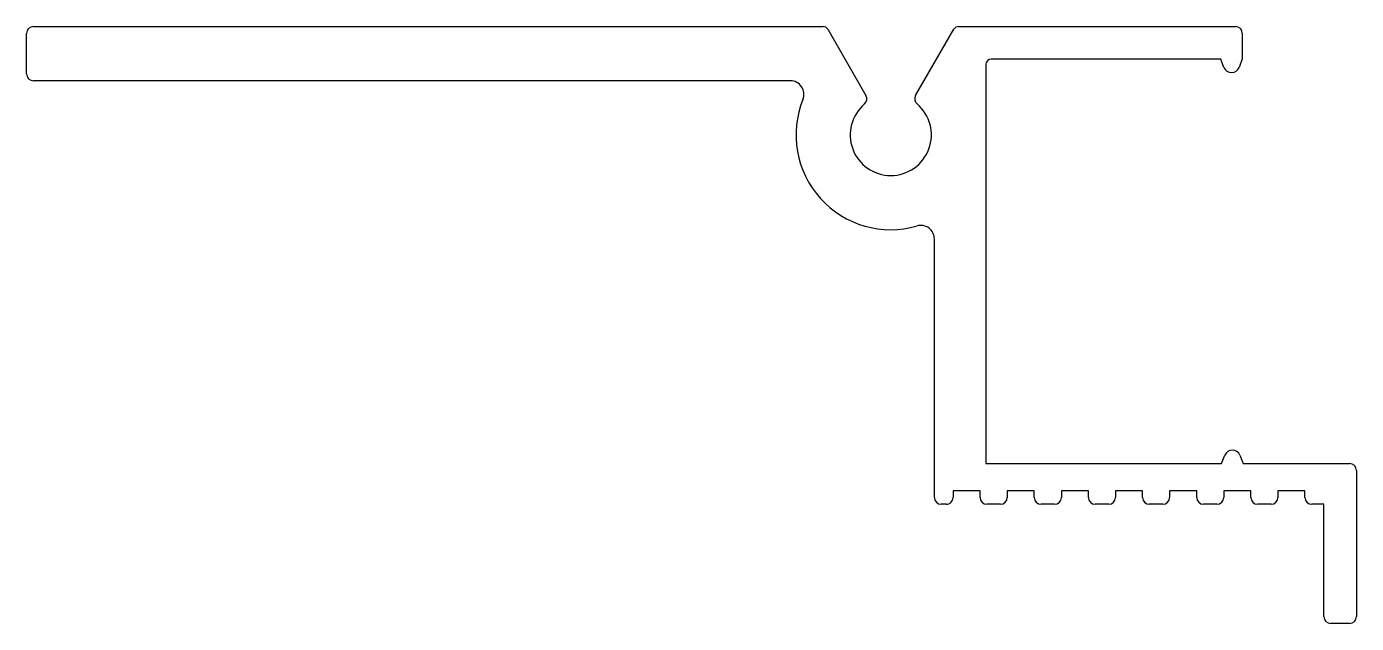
# Model space of a CAD drawing. Extents: x 2505.9 to 2555, y 1308 to 1330.
import ezdxf

# ---------------------------------------------------------------- set-up
doc = ezdxf.new("R2010")
doc.units = 0
doc.layers.get('0').update_dxf_attribs({"linetype": 'CONTINUOUS'})

msp = doc.modelspace()

# ---------------------------------------------------------------- linework, layer by layer
for p, q in [((2506.143, 1330.038), (2535.316, 1330.038)), ((2535.489, 1329.938), (2536.9, 1327.495)), ((2538.736, 1327.495), (2540.147, 1329.938)), ((2540.32, 1330.038), (2550.554, 1330.038)), ((2505.893, 1328.288), (2505.893, 1329.788)), ((2550.804, 1329.788), (2550.804, 1328.848)), ((2550.008, 1328.838), (2541.529, 1328.838)), ((2550.126, 1328.53), (2550.008, 1328.838)), ((2550.804, 1328.848), (2550.687, 1328.533)), ((2541.329, 1328.638), (2541.329, 1313.898)), ((2534.11, 1328.038), (2506.143, 1328.038)), ((2539.429, 1312.648), (2539.429, 1322.195)), ((2550.038, 1313.898), (2550.156, 1314.205)), ((2550.716, 1314.205), (2550.834, 1313.898)), ((2541.329, 1313.898), (2550.038, 1313.898)), ((2550.834, 1313.898), (2554.768, 1313.898)), ((2555.018, 1313.648), (2555.018, 1308.248)), ((2540.118, 1312.898), (2540.118, 1312.648)), ((2541.118, 1312.898), (2540.118, 1312.898)), ((2541.118, 1312.648), (2541.118, 1312.898)), ((2542.118, 1312.898), (2542.118, 1312.648)), ((2543.118, 1312.898), (2542.118, 1312.898)), ((2543.118, 1312.648), (2543.118, 1312.898)), ((2544.118, 1312.898), (2544.118, 1312.648)), ((2545.118, 1312.898), (2544.118, 1312.898)), ((2545.118, 1312.648), (2545.118, 1312.898)), ((2546.118, 1312.898), (2546.118, 1312.648)), ((2547.118, 1312.898), (2546.118, 1312.898)), ((2547.118, 1312.648), (2547.118, 1312.898)), ((2548.118, 1312.898), (2548.118, 1312.648)), ((2549.118, 1312.898), (2548.118, 1312.898)), ((2549.118, 1312.648), (2549.118, 1312.898)), ((2551.118, 1312.898), (2550.118, 1312.898)), ((2550.118, 1312.898), (2550.118, 1312.648)), ((2551.118, 1312.648), (2551.118, 1312.898)), ((2553.118, 1312.898), (2552.118, 1312.898)), ((2552.118, 1312.898), (2552.118, 1312.648)), ((2553.118, 1312.648), (2553.118, 1312.898)), ((2539.868, 1312.398), (2539.679, 1312.398)), ((2541.868, 1312.398), (2541.368, 1312.398)), ((2543.868, 1312.398), (2543.368, 1312.398)), ((2545.868, 1312.398), (2545.368, 1312.398)), ((2547.868, 1312.398), (2547.368, 1312.398)), ((2549.868, 1312.398), (2549.368, 1312.398)), ((2551.868, 1312.398), (2551.368, 1312.398)), ((2553.818, 1312.398), (2553.368, 1312.398)), ((2553.818, 1308.248), (2553.818, 1312.398)), ((2554.768, 1307.998), (2554.068, 1307.998))]:
    msp.add_line(p, q)
for centre, radius, start, end in [((2506.143, 1329.788), 0.25, 90, 180), ((2535.316, 1329.838), 0.2, 30, 90), ((2540.32, 1329.838), 0.2, 90, 150), ((2550.554, 1329.788), 0.25, 0, 90), ((2541.529, 1328.638), 0.2, 90, 180), ((2550.406, 1328.638), 0.3, 201, 339.599), ((2506.143, 1328.288), 0.25, 180, 270), ((2534.11, 1327.538), 0.5, 337.9757, 90), ((2537.818, 1326.038), 3.5, 157.9757, 286.1323), ((2536.683, 1327.37), 0.25, 310.4269, 30), ((2538.953, 1327.37), 0.25, 150, 229.5731), ((2537.818, 1326.038), 1.5, 130.4269, 49.5731), ((2538.929, 1322.195), 0.5, 0, 106.1323), ((2550.436, 1314.098), 0.3, 21, 159), ((2554.768, 1313.648), 0.25, 0, 90), ((2539.679, 1312.648), 0.25, 180, 269.999), ((2539.868, 1312.648), 0.25, 269.999, 0), ((2541.368, 1312.648), 0.25, 180, 270), ((2541.868, 1312.648), 0.25, 270, 0), ((2543.368, 1312.648), 0.25, 180, 270), ((2543.868, 1312.648), 0.25, 270, 0), ((2545.368, 1312.648), 0.25, 180, 270), ((2545.868, 1312.648), 0.25, 270, 0), ((2547.368, 1312.648), 0.25, 180, 270), ((2547.868, 1312.648), 0.25, 270, 0), ((2549.368, 1312.648), 0.25, 180, 270), ((2549.868, 1312.648), 0.25, 270, 0), ((2551.368, 1312.648), 0.25, 180, 270), ((2551.868, 1312.648), 0.25, 270, 0), ((2553.368, 1312.648), 0.25, 180, 270), ((2554.068, 1308.248), 0.25, 180, 270), ((2554.768, 1308.248), 0.25, 270, 0)]:
    msp.add_arc(centre, radius, start, end)

doc.saveas('drawing.dxf')
